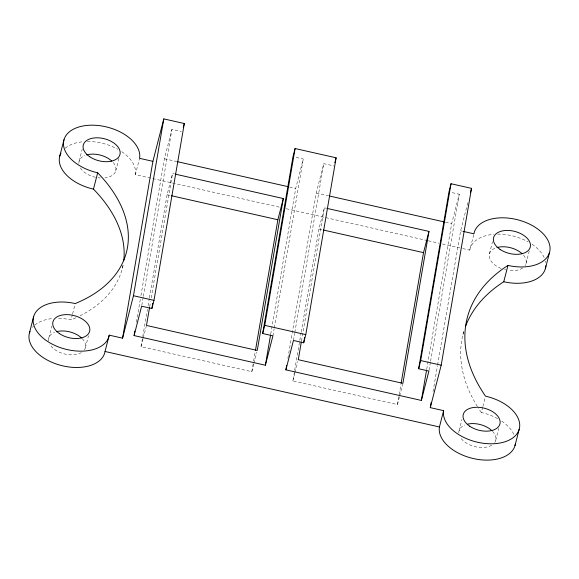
<?xml version="1.0" encoding="UTF-8"?>
<svg xmlns="http://www.w3.org/2000/svg" width="579" height="579" viewBox="0 0 579 579"><rect width="100%" height="100%" fill="white"/><g stroke="black" fill="none" stroke-linecap="round" stroke-linejoin="round"><path stroke-width="0.43" stroke-dasharray="2.9 2.17" d="M136.369 322.257L140.335 299.148M140.943 295.594L164.414 158.755L171.956 129.37L181.365 131.491M141.783 305.314L143.151 297.317M143.31 296.426L171.956 129.37M253.768 364.039L251.807 371.675L141.03 346.669L147.428 309.352M148.043 305.799L149.259 298.692M149.411 297.801L167.085 194.739L172.535 173.519L174.293 173.917M149.679 306.79L150.591 301.456M151.206 297.903L172.535 173.519M251.807 371.675L253.486 361.904M253.638 361.014L255.317 351.243M270.711 334.126L295.71 188.392L303.251 159.015L294.704 157.083M272.926 335.842L274.142 328.734M274.294 327.844L303.251 159.015M287.879 358.3L316.221 193.024L323.77 163.647L334.025 165.956M293.437 340.474L294.66 333.366M294.812 332.476L323.77 163.647M399.423 396.919L397.462 404.562L292.836 380.939L294.516 371.168M294.668 370.278L301.066 332.961M301.218 332.071L318.899 229.016L324.341 207.796L326.1 208.194M301.485 341.06L324.341 207.796M397.462 404.562L400.972 384.123M426.701 369.337L451.7 223.61L459.241 194.226L450.694 192.3M429.068 370.169L430.436 362.172M430.588 361.282L459.241 194.226M433.034 391.643L437.456 365.87M437.608 364.98L460.623 230.804L468.179 201.354M79.12 161.186L82.211 149.158M48.795 338.013L51.886 325.991M58.638 318.341A38.938 23.326 14.4 0 1 71.043 319.869L72.368 314.715M72.592 313.854L75.234 303.548M115.72 170.971L119.028 158.089M85.388 347.798L88.478 335.777M279.187 207.116L135.377 174.648L139.568 158.328M122.35 268.186L123.457 263.894M141.03 346.669L142.991 339.026M143.208 338.179L146.263 326.295M253.986 363.185L256.823 352.155M292.836 380.939L294.798 373.296M295.015 372.449L297.852 361.419M399.64 396.072L402.695 384.188M462.708 248.55L469.764 250.142L473.731 234.676M462.983 334.488L463.866 331.05M489.414 253.819L492.505 241.79M459.089 430.646L461.955 419.478M497.716 418.668A38.938 23.326 14.4 0 0 481.337 412.501L482.662 407.348M482.879 406.487L485.311 397.035M526.014 263.604L529.322 250.714M495.682 440.431L498.772 428.402M164.414 158.755L176.754 161.541M289.543 187.003L295.71 188.392M316.221 193.024L328.539 195.803M445.541 222.22L451.7 223.61M460.623 230.804L462.288 231.18M286.243 208.708L427.411 240.582M428.294 240.777L438.882 243.166M442.414 243.969L461.825 248.348M167.085 194.739L170.602 195.536M318.899 229.016L322.416 229.812M82.24 338.65A18.941 11.348 14.4 0 1 84.433 349.839M81.378 352.604A18.941 11.348 14.4 0 1 49.685 344.129M48.607 341.009A18.941 11.348 14.4 0 1 54.477 332.382M32.424 327.388A38.938 23.326 14.4 0 1 33.539 326.18M34.805 325.036A38.938 23.326 14.4 0 1 53.073 318.515M123.016 265.24A166.072 99.479 14.4 0 1 79.844 315.888M75.82 317.813A166.072 99.479 14.4 0 1 71.043 319.869M113.238 162.561A18.941 11.348 14.4 0 1 104.987 177.869M100.341 177.985A18.941 11.348 14.4 0 1 97.923 177.739M95.499 177.29A18.941 11.348 14.4 0 1 80.011 167.302M78.867 163.408A18.941 11.348 14.4 0 1 84.809 155.556M65.13 148.21A38.938 23.326 14.4 0 1 83.405 141.689M87.349 141.5A38.938 23.326 14.4 0 1 117.754 149.208M121.793 151.684A38.938 23.326 14.4 0 1 135.377 174.648M501.754 421.143A38.938 23.326 14.4 0 1 513.964 434.634M481.337 412.501A209.157 125.288 14.4 0 1 478.334 407.985M477.378 406.472A209.157 125.288 14.4 0 1 463.75 331.687M469.764 250.142A38.938 23.326 14.4 0 1 493.699 234.314M497.643 234.133A38.938 23.326 14.4 0 1 528.048 241.834M532.087 244.316A38.938 23.326 14.4 0 1 544.289 257.807M545.396 261.02A38.938 23.326 14.4 0 1 545.707 262.62M492.534 431.283A18.941 11.348 14.4 0 1 494.727 442.465M491.672 445.229A18.941 11.348 14.4 0 1 460.435 437.529M458.829 432.868A18.941 11.348 14.4 0 1 464.771 425.015M523.532 255.194A18.941 11.348 14.4 0 1 525.052 265.638M522.743 267.925A18.941 11.348 14.4 0 1 508.217 270.364M505.793 269.915A18.941 11.348 14.4 0 1 504.591 269.619M501.081 268.453A18.941 11.348 14.4 0 1 495.103 248.188"/><path stroke-width="0.87" d="M152.899 161.338L139.568 158.328A38.938 23.326 14.4 0 0 105.566 126.721A38.938 23.326 14.4 0 0 63.661 141.189A38.938 23.326 14.4 0 0 97.663 172.795A166.072 99.479 14.4 0 1 75.234 303.548A38.938 23.326 14.4 0 0 33.329 318.016A38.938 23.326 14.4 0 0 67.33 349.622A38.938 23.326 14.4 0 0 109.236 335.154L122.574 338.165L152.899 161.338L163.799 118.89L184.31 123.522L153.985 300.356L151.886 308.513L141.631 306.197L134.089 335.581L265.377 365.226L272.926 335.842L262.663 333.526L292.996 156.699L295.087 148.535L336.117 157.799L305.792 334.626L303.693 342.79L293.437 340.474L285.896 369.858L421.367 400.436L428.909 371.059L418.653 368.743L448.986 191.91L451.005 183.731L471.516 188.363L441.191 365.197L430.291 407.638L443.623 410.649A38.938 23.326 14.4 0 0 477.624 442.255A38.938 23.326 14.4 0 0 519.529 427.78A38.938 23.326 14.4 0 0 485.528 396.174A209.157 125.288 14.4 0 1 507.957 265.421A38.938 23.326 14.4 0 0 549.862 250.953A38.938 23.326 14.4 0 0 515.86 219.347A38.938 23.326 14.4 0 0 473.955 233.815L463.12 231.368M122.574 338.165L133.467 295.724L163.799 118.89M134.089 335.581L134.849 331.137M149.527 307.673L146.48 325.449L257.257 350.454L283.312 198.532L175.176 174.12M151.886 308.513L152.805 303.186M255.469 350.353L277.869 219.752L283.312 198.532M262.663 333.526L264.762 325.362L295.087 148.535M265.377 365.226L270.559 335.009M285.896 369.858L286.656 365.414M301.333 341.95L298.286 359.718L402.912 383.341L428.967 231.412L326.983 208.389M303.693 342.79L304.612 337.456M401.124 383.233L423.524 252.632L428.967 231.412M418.653 368.743L420.672 360.565L451.005 183.731M421.367 400.436L426.549 370.227M430.291 407.638L431.203 402.304M59.811 156.026L64.001 139.698M29.478 332.853L33.669 316.532M123.725 260.76A166.072 99.479 14.4 0 0 93.472 189.116L97.663 172.795M29.985 331.405A38.938 23.326 14.4 0 0 60.665 365.335A38.938 23.326 14.4 0 0 105.045 351.475L109.236 335.154M183.261 127.604L184.31 123.522M334.865 162.692L336.117 157.799M470.409 192.698L471.516 188.363M515.339 444.107A38.938 23.326 14.4 0 1 473.434 458.575A38.938 23.326 14.4 0 1 439.432 426.969L443.623 410.649M465.603 326.165A209.157 125.288 14.4 0 1 503.766 281.749L507.957 265.421M545.331 268.765L549.522 252.444M514.999 445.591L519.189 429.271M177.63 161.736L287.777 186.604M329.422 196.006L444.658 222.025M171.485 195.738L277.869 219.752M323.292 230.008L423.524 252.632M133.467 295.724L153.985 300.356M264.762 325.362L305.792 334.626M420.672 360.565L441.191 365.197M105.045 351.475L439.432 426.969M86.691 154.904A18.941 11.348 14.4 0 1 111.834 161.1M93.472 189.116A38.938 23.326 14.4 0 1 60.969 153.182M545.845 265.754A38.938 23.326 14.4 0 1 503.766 281.749M56.366 331.731A18.941 11.348 14.4 0 1 81.509 337.933M467.673 424.11A18.941 11.348 14.4 0 1 491.803 430.559M496.985 247.537A18.941 11.348 14.4 0 1 522.128 253.732M89.759 156.757A18.941 11.348 14.4 0 0 119.911 154.651A18.941 11.348 14.4 0 0 95.173 137.86A18.941 11.348 14.4 0 0 89.759 156.757M59.427 333.591A18.941 11.348 14.4 0 0 89.586 331.478A18.941 11.348 14.4 0 0 64.841 314.687A18.941 11.348 14.4 0 0 59.427 333.591M469.721 426.216A18.941 11.348 14.4 0 0 499.88 424.103A18.941 11.348 14.4 0 0 475.135 407.319A18.941 11.348 14.4 0 0 469.721 426.216M500.053 249.39A18.941 11.348 14.4 0 0 530.205 247.276A18.941 11.348 14.4 0 0 505.467 230.493A18.941 11.348 14.4 0 0 500.053 249.39"/></g></svg>
